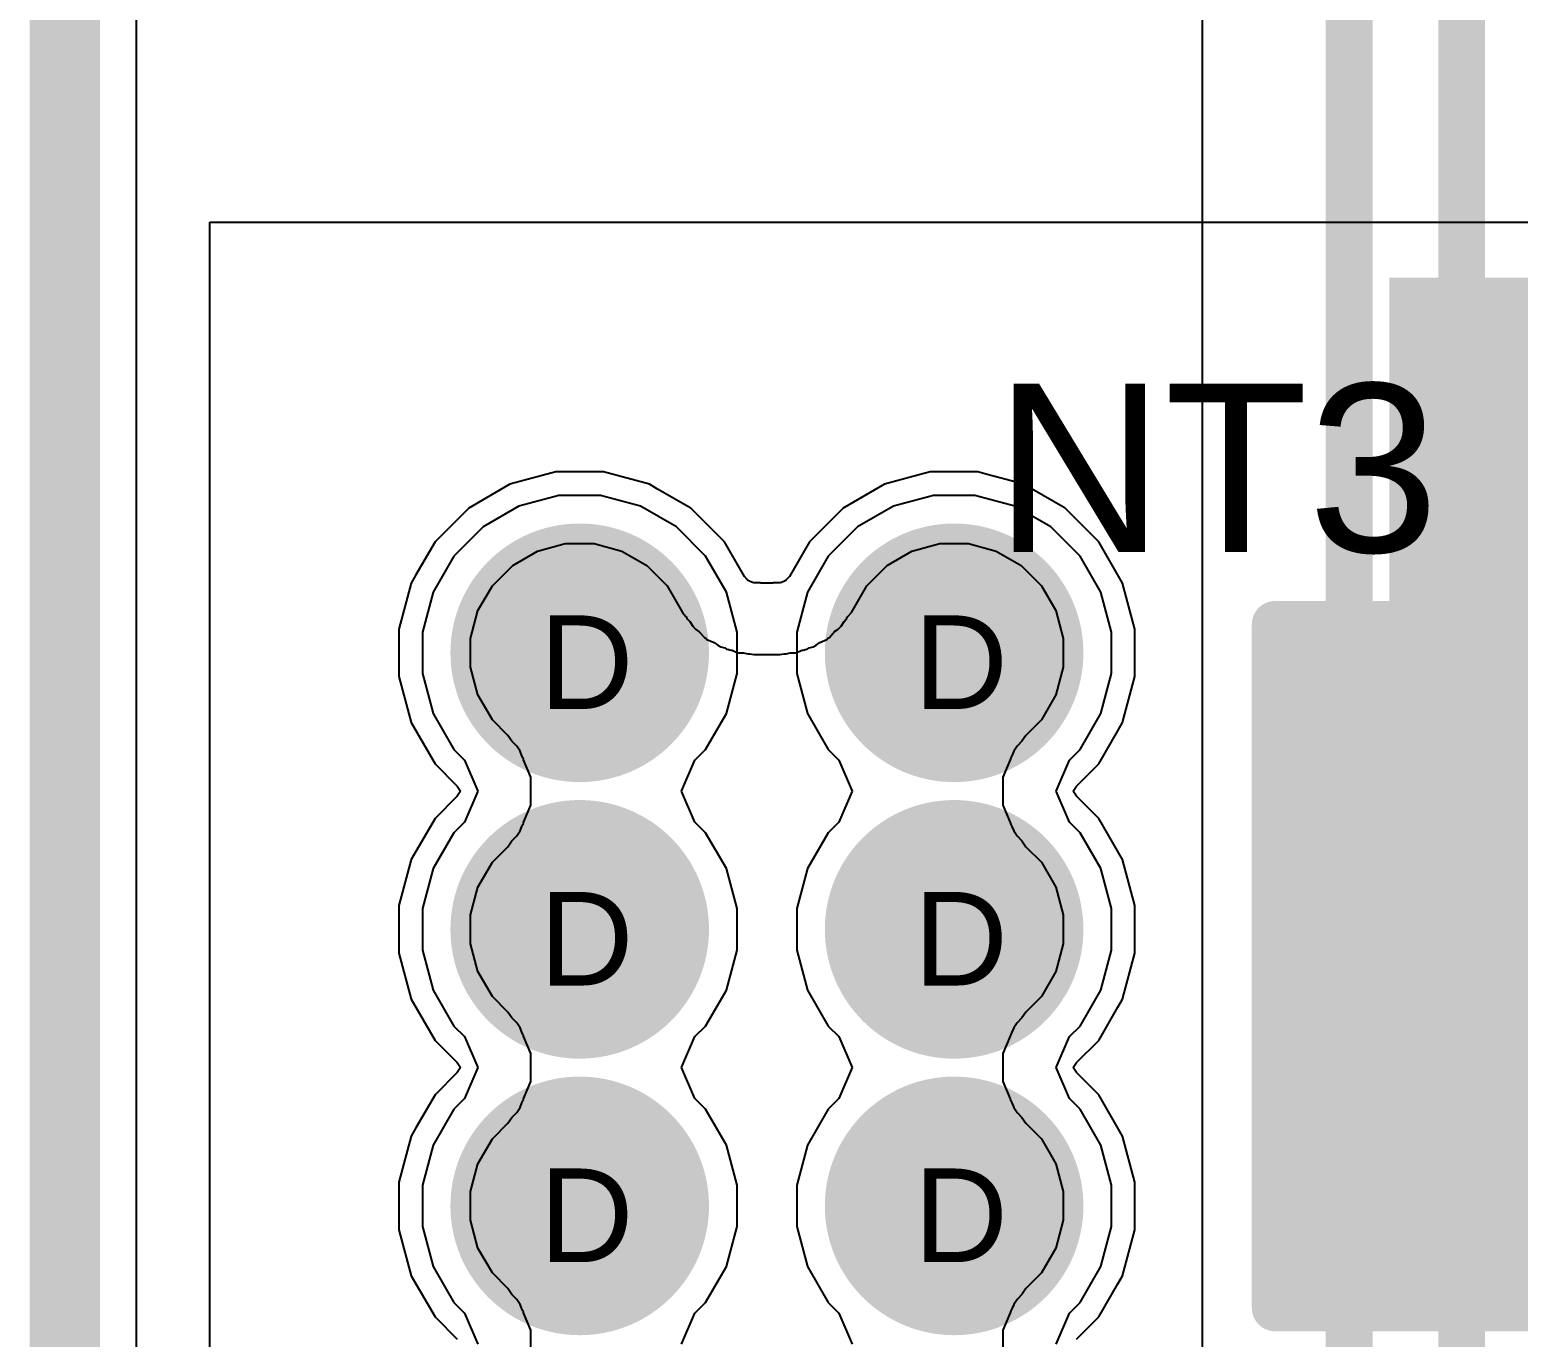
# Model space of a CAD drawing. Header units: inches. Extents: x 0 to 5379, y 0 to 5429.
# Drawn here: x -0.19 to 7.89, y 56.64 to 63.73 of the extents above; entities that cross this region are included whole.
import ezdxf

# ---------------------------------------------------------------- set-up
doc = ezdxf.new("R2010")
doc.units = ezdxf.units.IN
for name, color, linetype in [('Board Outline', 216, 'Continuous'), ('Bottom Layer', 5, 'Continuous'), ('Bottom Solder', 6, 'Continuous'), ('Drill Drawing', 1, 'Continuous'), ('GND01', 16, 'Continuous'), ('GND02', 76, 'Continuous'), ('PWR', 156, 'Continuous'), ('SIG 01', 90, 'Continuous'), ('Top Layer', 1, 'Continuous'), ('Top Overlay', 2, 'Continuous'), ('Top Paste', 8, 'Continuous'), ('Top Solder', 216, 'Continuous'), ('Via Holes', 16, 'Continuous')]:
    doc.layers.add(name, color=color, linetype=linetype)
doc.styles.add('Arial', font='', dxfattribs={"height": 0.2})
doc.styles.get('Arial').set_extended_font_data('Arial')

# ---------------------------------------------------------------- blocks, each defined once
blk = doc.blocks.new('RES_2512_622')
at = {"layer": 'Top Layer'}
blk.add_hatch(color=1, dxfattribs=at).paths.add_polyline_path([(-4.05, 1.7), (-2.45, 1.7), (-2.45, -1.7), (-4.05, -1.7)])
at = {"layer": 'Top Paste'}
blk.add_hatch(color=8, dxfattribs=at).paths.add_polyline_path([(-4.05, 1.7), (-2.45, 1.7), (-2.45, -1.7), (-4.05, -1.7)])
at = {"layer": 'Top Solder'}
blk.add_hatch(color=216, dxfattribs=at).paths.add_polyline_path([(-4.1516, 1.8016), (-2.3484, 1.8016), (-2.3484, -1.8016), (-4.1516, -1.8016)])
at = {"layer": 'Top Overlay'}
for points in [[(-4.2418, 1.8542, 0.254, 0.254, 0), (4.2366, 1.8542, 0.254, 0.254, 0)], [(-4.2418, -1.8542, 0.254, 0.254, 0), (-4.2418, 1.8542, 0.254, 0.254, 0)], [(-4.2418, -1.8542, 0.254, 0.254, 0), (4.2366, -1.8542, 0.254, 0.254, 0)]]:
    blk.add_lwpolyline(points, format="xyseb", dxfattribs=at)
for points in [[(-4.3053, 1.8542, 0.127, 0.127, 1), (-4.1783, 1.8542, 0.127, 0.127, 1)], [(-4.3053, 1.8542, 0.127, 0.127, 1), (-4.1783, 1.8542, 0.127, 0.127, 1)], [(-4.3053, -1.8542, 0.127, 0.127, 1), (-4.1783, -1.8542, 0.127, 0.127, 1)], [(-4.3053, -1.8542, 0.127, 0.127, 1), (-4.1783, -1.8542, 0.127, 0.127, 1)]]:
    blk.add_lwpolyline(points, format="xyseb", close=True, dxfattribs=at)

msp = doc.modelspace()

# ---------------------------------------------------------------- hatches: boundary and pattern name
at = {"layer": 'Bottom Layer'}
h = msp.add_hatch(color=5, dxfattribs=at)
edge = h.paths.add_edge_path()
edge.add_arc((2.794, 60.3508), 0.6, 0, 360)
h = msp.add_hatch(color=5, dxfattribs=at)
edge = h.paths.add_edge_path()
edge.add_arc((4.826, 60.3508), 0.6, 0, 360)
h = msp.add_hatch(color=5, dxfattribs=at)
edge = h.paths.add_edge_path()
edge.add_arc((2.794, 58.8504), 0.6, 0, 360)
h = msp.add_hatch(color=5, dxfattribs=at)
edge = h.paths.add_edge_path()
edge.add_arc((4.826, 58.8504), 0.6, 0, 360)
h = msp.add_hatch(color=5, dxfattribs=at)
edge = h.paths.add_edge_path()
edge.add_arc((2.794, 57.35), 0.6, 0, 360)
h = msp.add_hatch(color=5, dxfattribs=at)
edge = h.paths.add_edge_path()
edge.add_arc((4.826, 57.35), 0.6, 0, 360)
at = {"layer": 'Bottom Solder'}
h = msp.add_hatch(color=6, dxfattribs=at)
edge = h.paths.add_edge_path()
edge.add_arc((2.794, 60.3508), 0.7016, 0, 360)
h = msp.add_hatch(color=6, dxfattribs=at)
edge = h.paths.add_edge_path()
edge.add_arc((4.826, 60.3508), 0.7016, 0, 360)
h = msp.add_hatch(color=6, dxfattribs=at)
edge = h.paths.add_edge_path()
edge.add_arc((2.794, 58.8504), 0.7016, 0, 360)
h = msp.add_hatch(color=6, dxfattribs=at)
edge = h.paths.add_edge_path()
edge.add_arc((4.826, 58.8504), 0.7016, 0, 360)
h = msp.add_hatch(color=6, dxfattribs=at)
edge = h.paths.add_edge_path()
edge.add_arc((2.794, 57.35), 0.7016, 0, 360)
h = msp.add_hatch(color=6, dxfattribs=at)
edge = h.paths.add_edge_path()
edge.add_arc((4.826, 57.35), 0.7016, 0, 360)
at = {"layer": 'GND01'}
h = msp.add_hatch(color=16, dxfattribs=at)
edge = h.paths.add_edge_path()
edge.add_arc((2.794, 60.3508), 0.6, 0, 360)
h = msp.add_hatch(color=16, dxfattribs=at)
edge = h.paths.add_edge_path()
edge.add_arc((4.826, 60.3508), 0.6, 0, 360)
h = msp.add_hatch(color=16, dxfattribs=at)
edge = h.paths.add_edge_path()
edge.add_arc((2.794, 58.8504), 0.6, 0, 360)
h = msp.add_hatch(color=16, dxfattribs=at)
edge = h.paths.add_edge_path()
edge.add_arc((4.826, 58.8504), 0.6, 0, 360)
h = msp.add_hatch(color=16, dxfattribs=at)
edge = h.paths.add_edge_path()
edge.add_arc((2.794, 57.35), 0.6, 0, 360)
h = msp.add_hatch(color=16, dxfattribs=at)
edge = h.paths.add_edge_path()
edge.add_arc((4.826, 57.35), 0.6, 0, 360)
at = {"layer": 'GND02'}
h = msp.add_hatch(color=76, dxfattribs=at)
edge = h.paths.add_edge_path()
edge.add_arc((2.794, 60.3508), 0.6, 0, 360)
h = msp.add_hatch(color=76, dxfattribs=at)
edge = h.paths.add_edge_path()
edge.add_arc((4.826, 60.3508), 0.6, 0, 360)
h = msp.add_hatch(color=76, dxfattribs=at)
edge = h.paths.add_edge_path()
edge.add_arc((2.794, 58.8504), 0.6, 0, 360)
h = msp.add_hatch(color=76, dxfattribs=at)
edge = h.paths.add_edge_path()
edge.add_arc((4.826, 58.8504), 0.6, 0, 360)
h = msp.add_hatch(color=76, dxfattribs=at)
edge = h.paths.add_edge_path()
edge.add_arc((2.794, 57.35), 0.6, 0, 360)
h = msp.add_hatch(color=76, dxfattribs=at)
edge = h.paths.add_edge_path()
edge.add_arc((4.826, 57.35), 0.6, 0, 360)
at = {"layer": 'PWR'}
h = msp.add_hatch(color=156, dxfattribs=at)
edge = h.paths.add_edge_path()
edge.add_arc((2.794, 60.3508), 0.6, 0, 360)
h = msp.add_hatch(color=156, dxfattribs=at)
edge = h.paths.add_edge_path()
edge.add_arc((4.826, 60.3508), 0.6, 0, 360)
h = msp.add_hatch(color=156, dxfattribs=at)
edge = h.paths.add_edge_path()
edge.add_arc((2.794, 58.8504), 0.6, 0, 360)
h = msp.add_hatch(color=156, dxfattribs=at)
edge = h.paths.add_edge_path()
edge.add_arc((4.826, 58.8504), 0.6, 0, 360)
h = msp.add_hatch(color=156, dxfattribs=at)
edge = h.paths.add_edge_path()
edge.add_arc((2.794, 57.35), 0.6, 0, 360)
h = msp.add_hatch(color=156, dxfattribs=at)
edge = h.paths.add_edge_path()
edge.add_arc((4.826, 57.35), 0.6, 0, 360)
at = {"layer": 'SIG 01'}
h = msp.add_hatch(color=90, dxfattribs=at)
edge = h.paths.add_edge_path()
edge.add_arc((2.794, 60.3508), 0.6, 0, 360)
h = msp.add_hatch(color=90, dxfattribs=at)
edge = h.paths.add_edge_path()
edge.add_arc((4.826, 60.3508), 0.6, 0, 360)
h = msp.add_hatch(color=90, dxfattribs=at)
edge = h.paths.add_edge_path()
edge.add_arc((2.794, 58.8504), 0.6, 0, 360)
h = msp.add_hatch(color=90, dxfattribs=at)
edge = h.paths.add_edge_path()
edge.add_arc((4.826, 58.8504), 0.6, 0, 360)
h = msp.add_hatch(color=90, dxfattribs=at)
edge = h.paths.add_edge_path()
edge.add_arc((2.794, 57.35), 0.6, 0, 360)
h = msp.add_hatch(color=90, dxfattribs=at)
edge = h.paths.add_edge_path()
edge.add_arc((4.826, 57.35), 0.6, 0, 360)
at = {"layer": 'Top Layer'}
msp.add_hatch(color=1, dxfattribs=at).paths.add_polyline_path([(7.1882, 60.3508), (8.7529, 60.3508), (8.7529, 62.386), (7.1882, 62.386)])
h = msp.add_hatch(color=1, dxfattribs=at)
edge = h.paths.add_edge_path()
edge.add_arc((2.794, 60.3508), 0.6, 0, 360)
h = msp.add_hatch(color=1, dxfattribs=at)
edge = h.paths.add_edge_path()
edge.add_arc((4.826, 60.3508), 0.6, 0, 360)
h = msp.add_hatch(color=1, dxfattribs=at)
edge = h.paths.add_edge_path()
edge.add_arc((2.794, 58.8504), 0.6, 0, 360)
h = msp.add_hatch(color=1, dxfattribs=at)
edge = h.paths.add_edge_path()
edge.add_arc((4.826, 58.8504), 0.6, 0, 360)
h = msp.add_hatch(color=1, dxfattribs=at)
edge = h.paths.add_edge_path()
edge.add_arc((2.794, 57.35), 0.6, 0, 360)
h = msp.add_hatch(color=1, dxfattribs=at)
edge = h.paths.add_edge_path()
edge.add_arc((4.826, 57.35), 0.6, 0, 360)
at = {"layer": 'Top Solder'}
h = msp.add_hatch(color=216, dxfattribs=at)
edge = h.paths.add_edge_path()
edge.add_arc((2.794, 60.3508), 0.7016, 0, 360)
h = msp.add_hatch(color=216, dxfattribs=at)
edge = h.paths.add_edge_path()
edge.add_arc((4.826, 60.3508), 0.7016, 0, 360)
h = msp.add_hatch(color=216, dxfattribs=at)
edge = h.paths.add_edge_path()
edge.add_arc((2.794, 58.8504), 0.7016, 0, 360)
h = msp.add_hatch(color=216, dxfattribs=at)
edge = h.paths.add_edge_path()
edge.add_arc((4.826, 58.8504), 0.7016, 0, 360)
h = msp.add_hatch(color=216, dxfattribs=at)
edge = h.paths.add_edge_path()
edge.add_arc((2.794, 57.35), 0.7016, 0, 360)
h = msp.add_hatch(color=216, dxfattribs=at)
edge = h.paths.add_edge_path()
edge.add_arc((4.826, 57.35), 0.7016, 0, 360)
at = {"layer": 'Via Holes'}
h = msp.add_hatch(color=7, dxfattribs=at)
edge = h.paths.add_edge_path()
edge.add_arc((2.794, 60.3508), 0.35, 0, 360)
h = msp.add_hatch(color=7, dxfattribs=at)
edge = h.paths.add_edge_path()
edge.add_arc((4.826, 60.3508), 0.35, 0, 360)
h = msp.add_hatch(color=7, dxfattribs=at)
edge = h.paths.add_edge_path()
edge.add_arc((2.794, 58.8504), 0.35, 0, 360)
h = msp.add_hatch(color=7, dxfattribs=at)
edge = h.paths.add_edge_path()
edge.add_arc((4.826, 58.8504), 0.35, 0, 360)
h = msp.add_hatch(color=7, dxfattribs=at)
edge = h.paths.add_edge_path()
edge.add_arc((2.794, 57.35), 0.35, 0, 360)
h = msp.add_hatch(color=7, dxfattribs=at)
edge = h.paths.add_edge_path()
edge.add_arc((4.826, 57.35), 0.35, 0, 360)

# ---------------------------------------------------------------- linework, layer by layer
at = {"layer": 'Board Outline'}
msp.add_lwpolyline([(0, 0, 0.381, 0.381, 0), (0, 220, 0.381, 0.381, 0)], format="xyseb", dxfattribs=at)
at = {"layer": 'Bottom Layer'}
msp.add_line((0.3885, 9.6715), (0.3885, 210.3286), dxfattribs=at)
at = {"layer": 'GND01'}
msp.add_line((0.3885, 0.3885), (0.3885, 219.6116), dxfattribs=at)
at = {"layer": 'GND02'}
msp.add_line((0.3885, 0.3885), (0.3885, 219.6116), dxfattribs=at)
at = {"layer": 'PWR'}
for p, q in [((0.3885, 0.3885), (0.3885, 219.6116)), ((2.6816, 61.2048), (2.4644, 61.1466)), ((2.9064, 61.2048), (2.6816, 61.2048)), ((3.1236, 61.1466), (2.9064, 61.2048)), ((4.7136, 61.2048), (4.4964, 61.1466)), ((4.9384, 61.2048), (4.7136, 61.2048)), ((5.1556, 61.1466), (4.9384, 61.2048)), ((2.4644, 61.1466), (2.2696, 61.0342)), ((3.3184, 61.0342), (3.1236, 61.1466)), ((4.4964, 61.1466), (4.3016, 61.0342)), ((5.3504, 61.0342), (5.1556, 61.1466)), ((2.2696, 61.0342), (2.1106, 60.8752)), ((3.4774, 60.8752), (3.3184, 61.0342)), ((4.3016, 61.0342), (4.1426, 60.8752)), ((5.5094, 60.8752), (5.3504, 61.0342)), ((2.1106, 60.8752), (1.9982, 60.6804)), ((3.5898, 60.6804), (3.4774, 60.8752)), ((4.1426, 60.8752), (4.0302, 60.6804)), ((5.6218, 60.6804), (5.5094, 60.8752)), ((1.9982, 60.6804), (1.94, 60.4632)), ((3.648, 60.4632), (3.5898, 60.6804)), ((4.0302, 60.6804), (3.972, 60.4632)), ((5.68, 60.4632), (5.6218, 60.6804)), ((1.94, 60.4632), (1.94, 60.2384)), ((3.648, 60.2384), (3.648, 60.4632)), ((3.972, 60.4632), (3.972, 60.2384)), ((5.68, 60.2384), (5.68, 60.4632)), ((1.94, 60.2384), (1.9982, 60.0212)), ((3.5898, 60.0212), (3.648, 60.2384)), ((3.972, 60.2384), (4.0302, 60.0212)), ((5.6218, 60.0212), (5.68, 60.2384)), ((1.9982, 60.0212), (2.1106, 59.8264)), ((3.4774, 59.8264), (3.5898, 60.0212)), ((4.0302, 60.0212), (4.1426, 59.8264)), ((5.5094, 59.8264), (5.6218, 60.0212)), ((2.1106, 59.8264), (2.1684, 59.7686)), ((3.4196, 59.7686), (3.4774, 59.8264)), ((4.1426, 59.8264), (4.2004, 59.7686)), ((5.4516, 59.7686), (5.5094, 59.8264)), ((2.1684, 59.7686), (2.2408, 59.6006)), ((3.3472, 59.6006), (3.4196, 59.7686)), ((4.2004, 59.7686), (4.2728, 59.6006)), ((5.3792, 59.6006), (5.4516, 59.7686)), ((2.2408, 59.6006), (2.1684, 59.4326)), ((3.4196, 59.4326), (3.3472, 59.6006)), ((4.2728, 59.6006), (4.2004, 59.4326)), ((5.4516, 59.4326), (5.3792, 59.6006)), ((2.1106, 59.3747), (1.9982, 59.18)), ((2.1684, 59.4326), (2.1106, 59.3747)), ((3.4774, 59.3747), (3.4196, 59.4326)), ((3.5898, 59.18), (3.4774, 59.3747)), ((4.1426, 59.3747), (4.0302, 59.18)), ((4.2004, 59.4326), (4.1426, 59.3747)), ((5.5094, 59.3747), (5.4516, 59.4326)), ((5.6218, 59.18), (5.5094, 59.3747)), ((1.9982, 59.18), (1.94, 58.9628)), ((3.648, 58.9628), (3.5898, 59.18)), ((4.0302, 59.18), (3.972, 58.9628)), ((5.68, 58.9628), (5.6218, 59.18)), ((1.94, 58.9628), (1.94, 58.7379)), ((3.648, 58.7379), (3.648, 58.9628)), ((3.972, 58.9628), (3.972, 58.7379)), ((5.68, 58.7379), (5.68, 58.9628)), ((1.94, 58.7379), (1.9982, 58.5207)), ((3.5898, 58.5207), (3.648, 58.7379)), ((3.972, 58.7379), (4.0302, 58.5207)), ((5.6218, 58.5207), (5.68, 58.7379)), ((1.9982, 58.5207), (2.1106, 58.326)), ((3.4774, 58.326), (3.5898, 58.5207)), ((4.0302, 58.5207), (4.1426, 58.326)), ((5.5094, 58.326), (5.6218, 58.5207)), ((2.1106, 58.326), (2.1684, 58.2682)), ((3.4196, 58.2682), (3.4774, 58.326)), ((4.1426, 58.326), (4.2004, 58.2682)), ((5.4516, 58.2682), (5.5094, 58.326)), ((2.1684, 58.2682), (2.2408, 58.1002)), ((3.3472, 58.1002), (3.4196, 58.2682)), ((4.2004, 58.2682), (4.2728, 58.1002)), ((5.3792, 58.1002), (5.4516, 58.2682)), ((2.2408, 58.1002), (2.1684, 57.9321)), ((3.4196, 57.9321), (3.3472, 58.1002)), ((4.2728, 58.1002), (4.2004, 57.9321)), ((5.4516, 57.9321), (5.3792, 58.1002)), ((2.1684, 57.9321), (2.1106, 57.8743)), ((3.4774, 57.8743), (3.4196, 57.9321)), ((4.2004, 57.9321), (4.1426, 57.8743)), ((5.5094, 57.8743), (5.4516, 57.9321)), ((2.1106, 57.8743), (1.9982, 57.6796)), ((3.5898, 57.6796), (3.4774, 57.8743)), ((4.1426, 57.8743), (4.0302, 57.6796)), ((5.6218, 57.6796), (5.5094, 57.8743)), ((1.9982, 57.6796), (1.94, 57.4624)), ((3.648, 57.4624), (3.5898, 57.6796)), ((4.0302, 57.6796), (3.972, 57.4624)), ((5.68, 57.4624), (5.6218, 57.6796)), ((1.94, 57.4624), (1.94, 57.2375)), ((3.648, 57.2375), (3.648, 57.4624)), ((3.972, 57.4624), (3.972, 57.2375)), ((5.68, 57.2375), (5.68, 57.4624)), ((1.94, 57.2375), (1.9982, 57.0203)), ((3.5898, 57.0203), (3.648, 57.2375)), ((3.972, 57.2375), (4.0302, 57.0203)), ((5.6218, 57.0203), (5.68, 57.2375)), ((1.9982, 57.0203), (2.1106, 56.8256)), ((3.4774, 56.8256), (3.5898, 57.0203)), ((4.0302, 57.0203), (4.1426, 56.8256)), ((5.5094, 56.8256), (5.6218, 57.0203)), ((2.1106, 56.8256), (2.1684, 56.7678)), ((3.4196, 56.7678), (3.4774, 56.8256)), ((4.1426, 56.8256), (4.2004, 56.7678)), ((5.4516, 56.7678), (5.5094, 56.8256)), ((2.1684, 56.7678), (2.2408, 56.5997)), ((3.3472, 56.5997), (3.4196, 56.7678)), ((4.2004, 56.7678), (4.2728, 56.5997)), ((5.3792, 56.5997), (5.4516, 56.7678))]:
    msp.add_line(p, q, dxfattribs=at)
at = {"layer": 'SIG 01'}
for p, q in [((0.3885, 0.3885), (0.3885, 219.6116)), ((6.1722, 66.5564), (6.1722, 31.5283)), ((2.6648, 61.3318), (2.4153, 61.2649)), ((2.9232, 61.3318), (2.6648, 61.3318)), ((3.1727, 61.2649), (2.9232, 61.3318)), ((4.6968, 61.3318), (4.4473, 61.2649)), ((4.9552, 61.3318), (4.6968, 61.3318)), ((5.0045, 61.3186), (4.9552, 61.3318)), ((5.2047, 61.2649), (5.0045, 61.3186)), ((2.4153, 61.2649), (2.1917, 61.1358)), ((3.2169, 61.2394), (3.1727, 61.2649)), ((3.3963, 61.1358), (3.2169, 61.2394)), ((3.2169, 61.2394), (3.2169, 61.2394)), ((4.4473, 61.2649), (4.2237, 61.1358)), ((5.2489, 61.2394), (5.2047, 61.2649)), ((5.4283, 61.1358), (5.2489, 61.2394)), ((5.2489, 61.2394), (5.2489, 61.2394)), ((2.1917, 61.1358), (2.009, 60.9531)), ((3.579, 60.9531), (3.3963, 61.1358)), ((4.2237, 61.1358), (4.041, 60.9531)), ((5.611, 60.9531), (5.4283, 61.1358)), ((2.009, 60.9531), (1.9054, 60.7737)), ((2.5653, 60.9029), (2.716, 60.9433)), ((2.716, 60.9433), (2.872, 60.9433)), ((2.872, 60.9433), (3.0227, 60.9029)), ((3.688, 60.7644), (3.579, 60.9531)), ((4.041, 60.9531), (3.932, 60.7644)), ((4.5973, 60.9029), (4.748, 60.9433)), ((4.748, 60.9433), (4.904, 60.9433)), ((4.904, 60.9433), (5.0547, 60.9029)), ((5.7401, 60.7294), (5.611, 60.9531)), ((2.4302, 60.8249), (2.5653, 60.9029)), ((3.0227, 60.9029), (3.1578, 60.8249)), ((4.4622, 60.8249), (4.5973, 60.9029)), ((5.0547, 60.9029), (5.1898, 60.8249)), ((1.9054, 60.7737), (1.8799, 60.7294)), ((1.9054, 60.7737), (1.9054, 60.7737)), ((2.3199, 60.7146), (2.4302, 60.8249)), ((3.1578, 60.8249), (3.2681, 60.7146)), ((3.7031, 60.7486), (3.688, 60.7644)), ((3.7072, 60.7422), (3.7031, 60.7486)), ((3.9169, 60.7486), (3.9128, 60.7422)), ((3.932, 60.7644), (3.9169, 60.7486)), ((4.3519, 60.7146), (4.4622, 60.8249)), ((5.1898, 60.8249), (5.3001, 60.7146)), ((1.8799, 60.7294), (1.813, 60.4799)), ((2.2418, 60.5795), (2.3199, 60.7146)), ((3.2681, 60.7146), (3.3516, 60.5701)), ((3.7146, 60.7402), (3.7072, 60.7422)), ((3.7312, 60.732), (3.7146, 60.7402)), ((3.7394, 60.7302), (3.7312, 60.732)), ((3.7737, 60.7302), (3.7394, 60.7302)), ((3.7776, 60.7294), (3.7737, 60.7302)), ((3.8424, 60.7294), (3.7776, 60.7294)), ((3.8463, 60.7302), (3.8424, 60.7294)), ((3.8806, 60.7302), (3.8463, 60.7302)), ((3.8888, 60.732), (3.8806, 60.7302)), ((3.9054, 60.7402), (3.8888, 60.732)), ((3.9128, 60.7422), (3.9054, 60.7402)), ((4.2685, 60.5702), (4.3519, 60.7146)), ((5.3001, 60.7146), (5.3782, 60.5795)), ((5.807, 60.4799), (5.7401, 60.7294)), ((2.2015, 60.4288), (2.2418, 60.5795)), ((3.3516, 60.5701), (3.3706, 60.5484)), ((3.3706, 60.5484), (3.3708, 60.5479)), ((3.3708, 60.5479), (3.3737, 60.5446)), ((3.3737, 60.5446), (3.3757, 60.5395)), ((3.3757, 60.5395), (3.3798, 60.5331)), ((3.3798, 60.5331), (3.3912, 60.5213)), ((3.3912, 60.5213), (3.4077, 60.4954)), ((4.2123, 60.4954), (4.2288, 60.5212)), ((4.2288, 60.5212), (4.2402, 60.5331)), ((4.2402, 60.5331), (4.2443, 60.5395)), ((4.2443, 60.5395), (4.2463, 60.5446)), ((4.2463, 60.5446), (4.2493, 60.548)), ((4.2493, 60.548), (4.2494, 60.5484)), ((4.2494, 60.5484), (4.2685, 60.5702)), ((5.3782, 60.5795), (5.4185, 60.4288)), ((1.813, 60.4799), (1.813, 60.2216)), ((2.2015, 60.2728), (2.2015, 60.4288)), ((3.4077, 60.4954), (3.4228, 60.4797)), ((3.4228, 60.4797), (3.4432, 60.4654)), ((3.4432, 60.4654), (3.4707, 60.434)), ((3.4707, 60.434), (3.4786, 60.4301)), ((3.4786, 60.4301), (3.4847, 60.4237)), ((3.4847, 60.4237), (3.5231, 60.4069)), ((4.0969, 60.4069), (4.1352, 60.4237)), ((4.1352, 60.4237), (4.1414, 60.4301)), ((4.1414, 60.4301), (4.1493, 60.434)), ((4.1493, 60.434), (4.1769, 60.4655)), ((4.1769, 60.4655), (4.1972, 60.4797)), ((4.1972, 60.4797), (4.2123, 60.4954)), ((5.4185, 60.4288), (5.4185, 60.2728)), ((5.807, 60.2216), (5.807, 60.4799)), ((3.5231, 60.4069), (3.5428, 60.3918)), ((3.5428, 60.3918), (3.5594, 60.3836)), ((3.5594, 60.3836), (3.581, 60.3778)), ((3.581, 60.3778), (3.5907, 60.3713)), ((3.5907, 60.3713), (3.6027, 60.369)), ((3.6027, 60.369), (3.6067, 60.367)), ((3.6067, 60.367), (3.6141, 60.365)), ((3.6141, 60.365), (3.6195, 60.3646)), ((3.6195, 60.3646), (3.6235, 60.3629)), ((3.6235, 60.3629), (3.6244, 60.3628)), ((3.6244, 60.3628), (3.6476, 60.3527)), ((3.6476, 60.3527), (3.6558, 60.3509)), ((3.6558, 60.3509), (3.6838, 60.3503)), ((3.6838, 60.3503), (3.7058, 60.3444)), ((3.7058, 60.3444), (3.718, 60.346)), ((3.718, 60.346), (3.7394, 60.3418)), ((3.7394, 60.3418), (3.7737, 60.3418)), ((3.7737, 60.3418), (3.7776, 60.341)), ((3.8424, 60.341), (3.8463, 60.3418)), ((3.8463, 60.3418), (3.8806, 60.3418)), ((3.8806, 60.3418), (3.902, 60.346)), ((3.902, 60.346), (3.9142, 60.3444)), ((3.9142, 60.3444), (3.9362, 60.3503)), ((3.9362, 60.3503), (3.9643, 60.3509)), ((3.9643, 60.3509), (3.9725, 60.3527)), ((3.9725, 60.3527), (3.9956, 60.3628)), ((3.9956, 60.3628), (3.9964, 60.3628)), ((3.9964, 60.3628), (4.0005, 60.3647)), ((4.0005, 60.3647), (4.006, 60.365)), ((4.006, 60.365), (4.0134, 60.367)), ((4.0134, 60.367), (4.0174, 60.369)), ((4.0174, 60.369), (4.0293, 60.3713)), ((4.0293, 60.3713), (4.039, 60.3778)), ((4.039, 60.3778), (4.0606, 60.3836)), ((4.0606, 60.3836), (4.0772, 60.3918)), ((4.0772, 60.3918), (4.0969, 60.4069)), ((2.2418, 60.1221), (2.2015, 60.2728)), ((3.7776, 60.341), (3.8424, 60.341)), ((5.4185, 60.2728), (5.3782, 60.1221)), ((1.813, 60.2216), (1.8799, 59.9721)), ((5.7401, 59.9721), (5.807, 60.2216)), ((2.3199, 59.987), (2.2418, 60.1221)), ((5.3782, 60.1221), (5.3001, 59.987)), ((1.8799, 59.9721), (2.009, 59.7484)), ((2.4045, 59.9023), (2.3199, 59.987)), ((5.3001, 59.987), (5.2155, 59.9023)), ((5.7146, 59.9279), (5.7401, 59.9721)), ((2.4258, 59.8705), (2.4045, 59.9023)), ((2.4528, 59.8435), (2.4258, 59.8705)), ((5.1942, 59.8705), (5.1672, 59.8435)), ((5.2155, 59.9023), (5.1942, 59.8705)), ((5.611, 59.7484), (5.7146, 59.9278)), ((5.7146, 59.9278), (5.7146, 59.9279)), ((2.4709, 59.8164), (2.4528, 59.8435)), ((2.4808, 59.7924), (2.4709, 59.8164)), ((2.4709, 59.8164), (2.4709, 59.8164)), ((2.4709, 59.8164), (2.4709, 59.8164)), ((2.4855, 59.781), (2.4808, 59.7924)), ((2.4887, 59.7763), (2.4855, 59.781)), ((2.4898, 59.7707), (2.4887, 59.7763)), ((5.1313, 59.7763), (5.1302, 59.7707)), ((5.1345, 59.781), (5.1313, 59.7763)), ((5.1392, 59.7924), (5.1345, 59.781)), ((5.1491, 59.8164), (5.1392, 59.7924)), ((5.1672, 59.8435), (5.1491, 59.8164)), ((5.1491, 59.8164), (5.1491, 59.8164)), ((5.1491, 59.8164), (5.1491, 59.8164)), ((2.009, 59.7484), (2.1298, 59.6276)), ((2.5289, 59.6764), (2.4898, 59.7707)), ((5.1302, 59.7707), (5.0911, 59.6764)), ((5.4902, 59.6276), (5.611, 59.7484)), ((2.1298, 59.6276), (2.1479, 59.6006)), ((2.5289, 59.5248), (2.5289, 59.6764)), ((2.5289, 59.6764), (2.5289, 59.6764)), ((5.0911, 59.6764), (5.0911, 59.6764)), ((5.0911, 59.6764), (5.0911, 59.5248)), ((5.4721, 59.6006), (5.4902, 59.6276)), ((2.1298, 59.5735), (2.009, 59.4527)), ((2.1479, 59.6006), (2.1298, 59.5735)), ((5.4902, 59.5735), (5.4721, 59.6006)), ((5.611, 59.4527), (5.4902, 59.5735)), ((2.4898, 59.4305), (2.5289, 59.5248)), ((5.0911, 59.5248), (5.0911, 59.5248)), ((5.0911, 59.5248), (5.1302, 59.4305)), ((2.009, 59.4527), (1.9054, 59.2733)), ((2.4528, 59.3577), (2.4709, 59.3848)), ((2.4709, 59.3848), (2.4808, 59.4088)), ((2.4709, 59.3848), (2.4709, 59.3848)), ((2.4709, 59.3848), (2.4709, 59.3848)), ((2.4808, 59.4088), (2.4855, 59.4201)), ((2.4855, 59.4201), (2.4887, 59.4249)), ((2.4887, 59.4249), (2.4898, 59.4305)), ((5.1302, 59.4305), (5.1313, 59.4249)), ((5.1313, 59.4249), (5.1345, 59.4201)), ((5.1345, 59.4201), (5.1392, 59.4088)), ((5.1392, 59.4088), (5.1491, 59.3848)), ((5.1491, 59.3848), (5.1491, 59.3848)), ((5.1491, 59.3848), (5.1491, 59.3848)), ((5.1491, 59.3848), (5.1672, 59.3577)), ((5.7401, 59.229), (5.611, 59.4527)), ((2.3199, 59.2142), (2.4045, 59.2988)), ((2.4045, 59.2988), (2.4258, 59.3307)), ((2.4258, 59.3307), (2.4528, 59.3577)), ((5.1672, 59.3577), (5.1942, 59.3307)), ((5.1942, 59.3307), (5.2155, 59.2988)), ((5.2155, 59.2988), (5.3001, 59.2142)), ((1.8799, 59.229), (1.813, 58.9795)), ((1.9054, 59.2733), (1.8799, 59.229)), ((1.9054, 59.2733), (1.9054, 59.2733)), ((2.2418, 59.0791), (2.3199, 59.2142)), ((5.3001, 59.2142), (5.3782, 59.0791)), ((5.807, 58.9795), (5.7401, 59.229)), ((2.2015, 58.9284), (2.2418, 59.0791)), ((5.3782, 59.0791), (5.4185, 58.9284)), ((1.813, 58.9795), (1.813, 58.7212)), ((5.807, 58.7212), (5.807, 58.9795)), ((2.2015, 58.7724), (2.2015, 58.9284)), ((5.4185, 58.9284), (5.4185, 58.7724)), ((2.2418, 58.6217), (2.2015, 58.7724)), ((5.4185, 58.7724), (5.3782, 58.6217)), ((1.813, 58.7212), (1.8799, 58.4717)), ((5.7401, 58.4717), (5.807, 58.7212)), ((2.3199, 58.4865), (2.2418, 58.6217)), ((5.3782, 58.6217), (5.3001, 58.4865)), ((2.4045, 58.4019), (2.3199, 58.4865)), ((5.3001, 58.4865), (5.2155, 58.4019)), ((1.8799, 58.4717), (2.009, 58.248)), ((5.611, 58.248), (5.7146, 58.4274)), ((5.7146, 58.4274), (5.7401, 58.4717)), ((5.7146, 58.4274), (5.7146, 58.4274)), ((2.4258, 58.3701), (2.4045, 58.4019)), ((2.4528, 58.343), (2.4258, 58.3701)), ((2.4709, 58.316), (2.4528, 58.343)), ((5.1672, 58.343), (5.1491, 58.316)), ((5.1942, 58.3701), (5.1672, 58.343)), ((5.2155, 58.4019), (5.1942, 58.3701)), ((2.009, 58.248), (2.1298, 58.1272)), ((2.4808, 58.292), (2.4709, 58.316)), ((2.4709, 58.316), (2.4709, 58.316)), ((2.4709, 58.316), (2.4709, 58.316)), ((2.4855, 58.2806), (2.4808, 58.292)), ((2.4887, 58.2759), (2.4855, 58.2806)), ((2.4898, 58.2703), (2.4887, 58.2759)), ((2.5289, 58.176), (2.4898, 58.2703)), ((5.1302, 58.2703), (5.0911, 58.176)), ((5.1313, 58.2759), (5.1302, 58.2703)), ((5.1345, 58.2806), (5.1313, 58.2759)), ((5.1392, 58.292), (5.1345, 58.2806)), ((5.1491, 58.316), (5.1392, 58.292)), ((5.1491, 58.316), (5.1491, 58.316)), ((5.1491, 58.316), (5.1491, 58.316)), ((5.4902, 58.1272), (5.611, 58.248)), ((2.5289, 58.1759), (2.5289, 58.176)), ((2.5289, 58.0244), (2.5289, 58.1759)), ((5.0911, 58.176), (5.0911, 58.1759)), ((5.0911, 58.1759), (5.0911, 58.0244)), ((2.1298, 58.1272), (2.1479, 58.1002)), ((2.1479, 58.1002), (2.1298, 58.0731)), ((5.4721, 58.1002), (5.4902, 58.1272)), ((5.4902, 58.0731), (5.4721, 58.1002)), ((2.1298, 58.0731), (2.009, 57.9523)), ((2.4898, 57.9301), (2.5289, 58.0244)), ((5.0911, 58.0244), (5.0911, 58.0244)), ((5.0911, 58.0244), (5.1302, 57.9301)), ((5.611, 57.9523), (5.4902, 58.0731)), ((2.009, 57.9523), (1.9054, 57.7729)), ((2.4808, 57.9084), (2.4855, 57.9197)), ((2.4855, 57.9197), (2.4887, 57.9245)), ((2.4887, 57.9245), (2.4898, 57.9301)), ((5.1302, 57.9301), (5.1313, 57.9245)), ((5.1313, 57.9245), (5.1345, 57.9197)), ((5.1345, 57.9197), (5.1392, 57.9084)), ((5.7401, 57.7286), (5.611, 57.9523)), ((2.4258, 57.8302), (2.4528, 57.8573)), ((2.4528, 57.8573), (2.4709, 57.8843)), ((2.4709, 57.8843), (2.4808, 57.9084)), ((2.4709, 57.8843), (2.4709, 57.8843)), ((2.4709, 57.8843), (2.4709, 57.8843)), ((5.1392, 57.9084), (5.1491, 57.8843)), ((5.1491, 57.8843), (5.1491, 57.8843)), ((5.1491, 57.8843), (5.1491, 57.8843)), ((5.1491, 57.8843), (5.1672, 57.8573)), ((5.1672, 57.8573), (5.1942, 57.8302)), ((1.9054, 57.7729), (1.8799, 57.7286)), ((1.9054, 57.7729), (1.9054, 57.7729)), ((2.3199, 57.7138), (2.4045, 57.7984)), ((2.4045, 57.7984), (2.4258, 57.8302)), ((5.1942, 57.8302), (5.2155, 57.7984)), ((5.2155, 57.7984), (5.3001, 57.7138)), ((1.8799, 57.7286), (1.813, 57.4791)), ((2.2418, 57.5787), (2.3199, 57.7138)), ((5.3001, 57.7138), (5.3782, 57.5787)), ((5.807, 57.4791), (5.7401, 57.7286)), ((2.2015, 57.428), (2.2418, 57.5787)), ((5.3782, 57.5787), (5.4185, 57.428)), ((1.813, 57.4791), (1.813, 57.2208)), ((5.807, 57.2208), (5.807, 57.4791)), ((2.2015, 57.2719), (2.2015, 57.428)), ((5.4185, 57.428), (5.4185, 57.2719)), ((2.2418, 57.1212), (2.2015, 57.2719)), ((5.4185, 57.2719), (5.3782, 57.1212)), ((1.813, 57.2208), (1.8799, 56.9713)), ((5.7401, 56.9713), (5.807, 57.2208)), ((2.3199, 56.9861), (2.2418, 57.1212)), ((5.3782, 57.1212), (5.3001, 56.9861)), ((1.8799, 56.9713), (2.009, 56.7476)), ((2.4045, 56.9015), (2.3199, 56.9861)), ((5.3001, 56.9861), (5.2155, 56.9015)), ((5.7146, 56.927), (5.7401, 56.9713)), ((2.4258, 56.8697), (2.4045, 56.9015)), ((2.4528, 56.8426), (2.4258, 56.8697)), ((5.1942, 56.8697), (5.1672, 56.8426)), ((5.2155, 56.9015), (5.1942, 56.8697)), ((5.611, 56.7476), (5.7146, 56.927)), ((5.7146, 56.927), (5.7146, 56.927)), ((2.4709, 56.8156), (2.4528, 56.8426)), ((2.4808, 56.7915), (2.4709, 56.8156)), ((2.4709, 56.8156), (2.4709, 56.8156)), ((2.4709, 56.8156), (2.4709, 56.8156)), ((2.4855, 56.7802), (2.4808, 56.7915)), ((5.1392, 56.7915), (5.1345, 56.7802)), ((5.1491, 56.8156), (5.1392, 56.7915)), ((5.1672, 56.8426), (5.1491, 56.8156)), ((5.1491, 56.8156), (5.1491, 56.8156)), ((5.1491, 56.8156), (5.1491, 56.8156)), ((2.009, 56.7476), (2.1298, 56.6268)), ((2.4887, 56.7755), (2.4855, 56.7802)), ((2.4898, 56.7698), (2.4887, 56.7755)), ((2.5289, 56.6755), (2.4898, 56.7698)), ((5.1302, 56.7698), (5.0911, 56.6755)), ((5.1313, 56.7755), (5.1302, 56.7698)), ((5.1345, 56.7802), (5.1313, 56.7755)), ((5.4902, 56.6268), (5.611, 56.7476)), ((2.5289, 56.524), (2.5289, 56.6755)), ((2.5289, 56.6755), (2.5289, 56.6755)), ((5.0911, 56.6755), (5.0911, 56.6755)), ((5.0911, 56.6755), (5.0911, 56.524))]:
    msp.add_line(p, q, dxfattribs=at)
for points in [[(6.9697, 32.1391, 0.254, 0.254, 0), (6.9697, 65.9455, 0.254, 0.254, 0)], [(7.5805, 32.5596, 0.254, 0.254, 0), (7.5805, 65.7088, 0.254, 0.254, 0)]]:
    msp.add_lwpolyline(points, format="xyseb", dxfattribs=at)
at = {"layer": 'Top Layer'}
for p, q in [((0.3885, 9.6715), (0.3885, 72.4154)), ((0.7874, 11.1908), (0.7874, 62.6872)), ((0.7874, 62.6872), (8.7529, 62.6872))]:
    msp.add_line(p, q, dxfattribs=at)

# ---------------------------------------------------------------- block references
msp.add_blockref('RES_2512_622', (10.8104, 58.6508))

# ---------------------------------------------------------------- texts
at = {"layer": 'Drill Drawing', "style": 'Arial'}
for p in [(2.5739, 60.0461), (4.6059, 60.0461), (2.5739, 58.5457), (4.6059, 58.5457), (2.5739, 57.0452), (4.6059, 57.0452)]:
    msp.add_text('D', height=0.508, dxfattribs=at).set_placement(p)
at = {"layer": 'Top Overlay', "style": 'Arial'}
msp.add_text('NT3', height=0.9144, dxfattribs=at).set_placement((5.0438, 60.8969))

doc.saveas('drawing.dxf')
